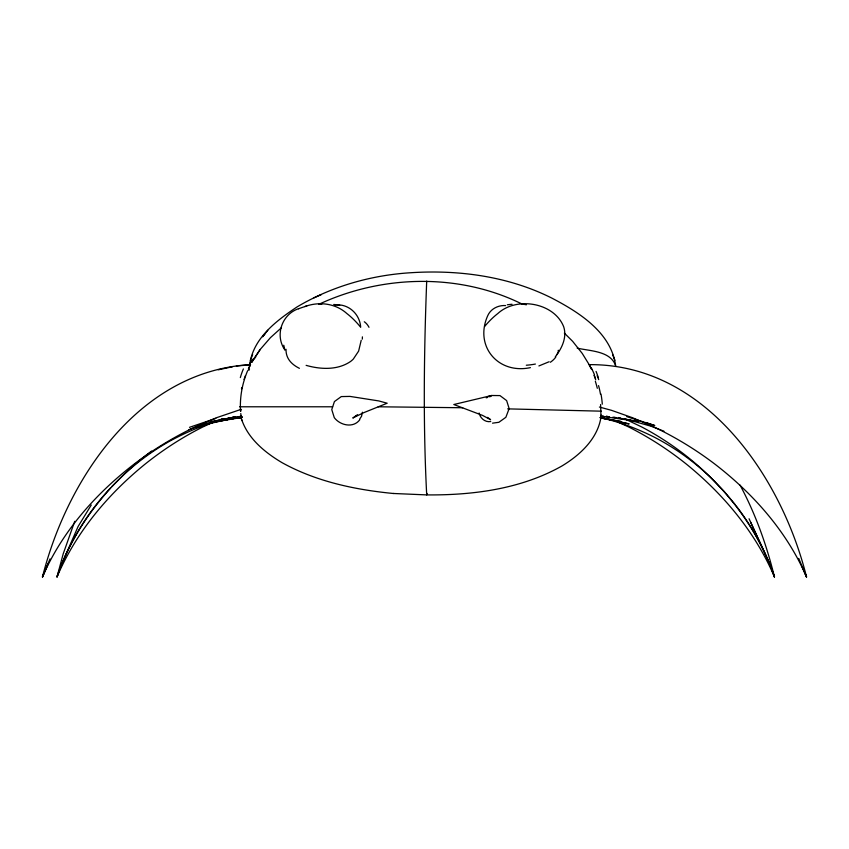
<?xml version="1.0" encoding="UTF-8"?>
<svg xmlns="http://www.w3.org/2000/svg" width="849" height="849" viewBox="0 0 849 849"><rect width="100%" height="100%" fill="white"/><g stroke="black" fill="none" stroke-linecap="round" stroke-linejoin="round"><path stroke-width="1.27" d="M362.385 412.221L361.557 416.243L359.658 419.119M601.145 416.233L601.156 415.172M601.188 415.49L601.166 416.148M361.218 340.258L358.618 351.125L353.343 359.031A12.183 5.741 -37.4 0 1 350.446 361.557C337.531 370.344 320.561 369.485 306.128 365.357M601.124 415.426L600.975 416.297L600.604 404.506M505.643 305.576C498.352 305.056 490.743 308.76 487.751 315.648C474.103 345.861 497.832 374.526 530.402 367.638M577.182 348.122C590.076 351.146 610.76 350.839 615.652 365.834C611.333 332.521 578.976 312.241 551.67 298.02C508.381 276.328 458.927 269.653 410.98 272.72C371.024 275.129 331.513 286.442 297.044 306.935C276.127 320.848 252.302 338.825 249.595 365.834L250.338 362.619L252.652 359.509L255.655 357.312M427.079 493.428L426.697 494.903L393.172 493.471M241.487 388.959L241.774 387.675M244.056 379.514L244.501 378.208M244.968 376.903L245.467 375.598M74.733 521.307L63.176 553.941L56.989 577.012C75.922 532.472 107.781 494.351 145.19 464.042A346.498 312.57 -75.7 0 1 202.762 426.994L213.354 422.133M250.338 360.316L252.652 354.659M48.297 563.216L42.45 577.012C67.315 478.284 139.448 370.642 250.508 364.656L248.311 369.145M247.653 370.652C242.252 383.345 239.651 397.343 240.543 411.128M62.21 562.919L78.14 526.422L91.267 505.017M50.027 558.918L42.45 577.012C61.945 531.803 95.481 493.874 134.216 464.042A346.541 335.652 -66.4 0 1 195.047 426.994L216.272 417.804L241.063 409.367M248.959 367.649L250.508 364.656M555.288 356.782C561.794 348.536 567.111 337.573 563.757 326.95C554.471 302.711 516.733 296.057 497.747 313.599A338.974 110.02 90 0 0 484.63 326.483M556.933 354.595L558.175 352.261A207.114 55.684 23.1 0 0 558.536 351.189M260.165 349.501L251.675 362.374L260.165 349.501L270.428 337.669L281.422 327.735M265.281 333.424L262.596 336.788L267.828 330.229M110.359 488.111C86.683 513.645 68.27 544.05 56.989 577.012C71.847 532.917 100.447 494.415 135.352 464.042A346.541 312.835 76.6 0 1 151.578 451.052M359.796 419.735C353.375 428.427 340.152 425.455 334.294 417.676L331.768 409.611L334.432 401.556L341.287 396.579L349.99 396.409L378.781 400.93L387.176 403.222L363.69 412.699L352.791 418.037L356.495 415.352M112.079 486.286L124.633 473.891A269.642 244.629 -90 0 1 170.607 440.684C189.2 430.708 208.907 422.494 229.612 418.154M356.134 416.01L357.609 414.673M489.735 396.876L491.667 395.496L499.965 395.592L506.641 400.601L509.145 408.592L505.855 417.305L498.883 422.293L492.505 423.163M549.133 361.738L538.892 365.951M298.933 308.569C281.932 314.034 274.556 335.217 284.914 350M318.863 304.303C382.177 274.747 459.224 272.847 522.273 304.154M313.96 297.84L320.986 294.794L320.2 295.112M188.743 429.721L208.387 422.855L223.351 418.96M488.546 396.366L491.667 395.496L453.812 404.517L482.572 415.416L490.584 419.682L487.517 417.379M304.823 306.595C319.033 301.278 335.525 303.284 346.933 313.599A336.809 109.319 -90 0 1 360.666 327.226C359.902 313.843 348.005 303.125 334.506 305.056M298.477 308.76L306.85 305.873M189.507 427.323L215.826 418.398M486.244 397.82L487.793 397.396M202.444 425.137L234.144 418.101L223.584 419.65L241.774 417.517M218.257 369.803L232.488 366.768M221.154 420.053L234.855 417.252M211.125 422.791L241.657 416.519M319.649 304.356L321.983 303.9M213.895 421.985L234.144 418.101M241.604 416.477L216.866 421.04L241.318 417.252M218.055 421.104L229.814 419.077M232.424 418.631L235.035 418.175M237.646 417.729L240.256 417.273M213.916 422.017L241.116 417.591M220.634 419.491L224.401 418.886M226.916 418.483L229.432 418.079M231.947 417.676L234.462 417.284M210.382 421.603L241.19 416.827L240.776 413.516M235.714 417.241L231.819 417.581L234.398 417.188M490.733 421.518C485.628 422.547 480.672 418.716 479.356 413.877M234.218 417.305L231.618 417.687L235.481 417.294L231.819 417.581M238.113 416.732L240.702 416.35C246.337 437.288 264.081 451.997 282.027 462.652C316.04 481.5 354.733 489.703 393.119 493.471L393.384 493.471M223.584 419.65L241.424 417.103M221.302 419.236L223.86 418.907M227.691 418.398L230.238 418.069M232.796 417.729L239.174 416.891M232.106 417.676L234.727 417.337M238.654 416.827L241.265 416.488M237.89 416.891L241.636 416.413M241.233 417.379L229.835 418.801L241.254 417.612M507.362 304.738L512.053 304.271M235.353 417.973L241.434 417.294M426.888 281.592L426.697 281.083C424.001 352.165 423.046 423.863 426.697 494.903C472.967 495.307 520.936 489.066 561.826 466.048C580.27 454.926 598.258 438.328 601.166 415.893L603.724 416.18M241.88 417.294L235.428 417.973L241.997 417.464M238.038 417.029L241.859 416.636M238.314 417.018L240.914 416.785M236.362 365.94L250.359 364.879M239.609 406.788L332.606 406.788M378.166 406.788L462.705 407.743M338.677 305.322L339.706 305.343M601.432 411.181L507.66 408.868M333.721 304.473L338.422 304.929M608.691 416.668L606.175 416.413L608.85 416.763M606.366 416.445L608.977 416.721M613.976 417.347L616.544 417.634M521.413 303.793L526.348 304.791M600.88 416.201L638.565 421.518M612.861 417.209L615.419 417.634M617.976 418.058L635.912 421.03M618.125 417.528L620.725 417.973M600.784 418.048L620.874 421.497L600.179 417.549L629.151 423.927L602.854 417.931M600.073 417.719C618.592 421.475 636.347 428.342 653.263 436.641A269.313 244.332 90 0 1 711.579 478.358L724.027 491.242L735.404 504.815M625.32 418.992L650.939 426.177L663.96 431.207M599.405 407.032L611.598 410.364L632.728 417.804L653.953 426.994A346.541 335.652 66.4 0 1 714.784 464.042C753.519 493.874 787.055 531.803 806.55 577.012C781.335 475.748 704.458 363.754 589.164 364.646L582.234 353.417L572.651 341.34L564.352 333.105M626.795 416.626L654.781 425.54L646.429 422.717M616.947 421.592L628.706 426.994A346.498 312.57 75.7 0 1 686.279 464.042C723.688 494.351 755.546 532.472 774.479 577.012C766.668 545.164 755.589 514.006 740.041 485.087M624.832 418.886L641.77 426.994A346.541 312.835 -76.6 0 1 696.116 464.042C731.021 494.415 759.622 532.917 774.479 577.012C765.692 551.394 752.639 527.293 736.125 505.824M590.84 367.84L589.164 364.646L591.52 369.326M798.729 558.409L806.55 577.012L802.167 566.665M749.051 518.739L763.315 549.685M750.665 522.262L769.502 563.503M612.596 354.659L614.909 360.316M594.311 375.449L594.82 376.712M594.067 375.258L595.711 379.832M284.786 349.703L283.768 345.235M595.064 377.338L595.531 378.601M240.713 415.745L241.19 416.827M240.692 416.286L241.912 420.584M479.271 413.601L479.112 413.028M240.798 416.519L240.702 415.936M364.295 321.76A183.607 49.072 -56.7 0 1 368.986 327.311M299.41 368.328A218.257 60.757 -19.6 0 1 286.049 349.289M362.374 336.862A116.239 34.056 -53 0 1 362.332 339.101M600.986 394A43.278 19.718 87.7 0 1 602.291 404.166M598.556 385.605A39.956 13.871 86.2 0 1 600.476 394.148M595.34 381.265A49.369 13.881 84.4 0 1 597.303 388.311M596.072 371.427A54.272 20.992 50.2 0 1 598.343 377.858M591.466 368.052A37.186 10.888 57.3 0 1 592.422 370.026M592.422 370.132A33.228 7.896 58.6 0 1 594.449 374.738M597.134 375.672A45.029 15.887 85.4 0 1 598.704 379.62M558.271 350.255A184.774 49.284 25 0 1 558.164 351.019M555.83 357.005A229.612 61.361 20.7 0 1 550.343 362.268M535.39 364.051A173.238 47.523 21.7 0 1 526.306 365.229M240.883 411.096A9.615 0.541 86.6 0 1 240.745 409.42M248.842 370.429A63.102 32.039 -46.5 0 1 249.51 368.965M240.331 377.582A46.217 20.737 -53.5 0 1 243.387 368.944"/></g></svg>
